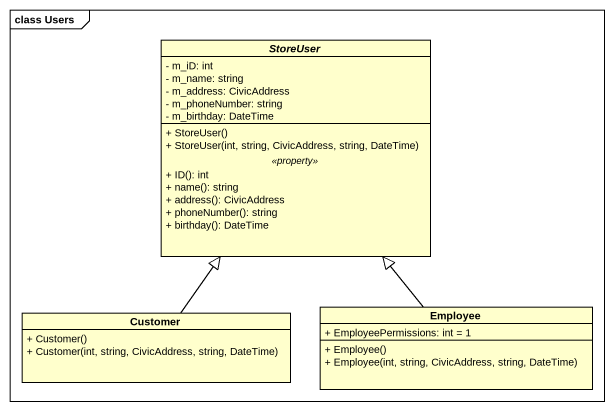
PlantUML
@startuml
mainframe class Users
hide circle
hide empty members
skinparam classAttributeIconSize 0
abstract class StoreUser {
  - m_iD: int
  - m_name: string
  - m_address: CivicAddress
  - m_phoneNumber: string
  - m_birthday: DateTime
  --
  + StoreUser()
  + StoreUser(int, string, CivicAddress, string, DateTime)
  .. <<property>> ..
  + ID(): int
  + name(): string
  + address(): CivicAddress
  + phoneNumber(): string
  + birthday(): DateTime
}
class Customer {
  + Customer()
  + Customer(int, string, CivicAddress, string, DateTime)
}
class Employee {
  + EmployeePermissions: int = 1
  + Employee()
  + Employee(int, string, CivicAddress, string, DateTime)
}
Customer -up-|> StoreUser
Employee -up-|> StoreUser
@enduml
